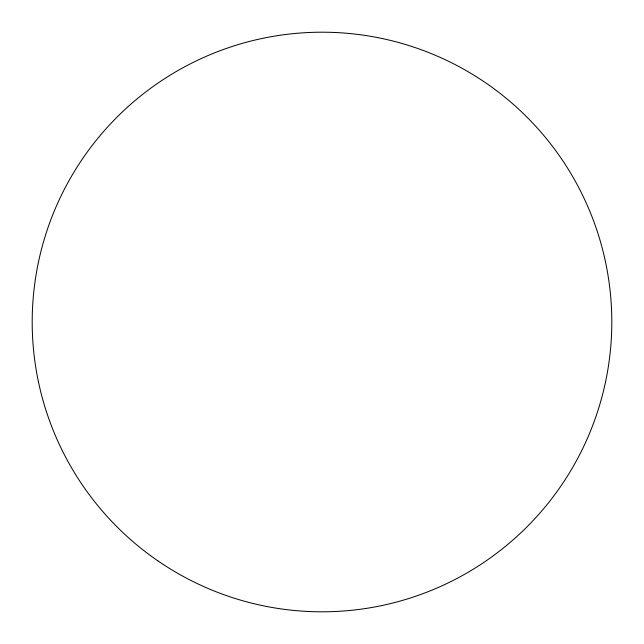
<?xml version="1.0" encoding="UTF-8"?>
<svg xmlns="http://www.w3.org/2000/svg" width="644" height="644" viewBox="0 0 644 644"><rect width="100%" height="100%" fill="white"/><g stroke="black" fill="none" stroke-linecap="round" stroke-linejoin="round"><path stroke-width="0.97" d="M157.852 560.835A289.8 289.8 0 0 0 610.906 344.741A289.8 289.8 0 0 0 197.241 60.431A289.8 289.8 0 0 0 157.852 560.835"/></g></svg>
